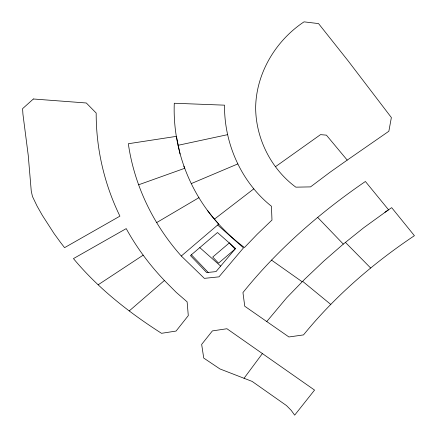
<?xml version="1.0" encoding="UTF-8"?>
<svg xmlns="http://www.w3.org/2000/svg" width="437" height="437" viewBox="0 0 437 437"><rect width="100%" height="100%" fill="white"/><g stroke="black" fill="none" stroke-linecap="round" stroke-linejoin="round"><path stroke-width="0.66" d="M244.037 378.278L252.133 381.408L286.486 405.569L291.222 410.381L294.669 415.15L314.553 390.088L226.934 328.739L212.387 330.913L201.659 344.4L203.735 358.067L219.915 368.932L244.037 378.278L262.386 353.582M266.767 321.556L286.634 297.843L304.72 279.194L323.609 261.255L343.302 244.103L363.721 227.743L388.553 209.787L365.398 181.481C319.829 212.699 277.642 249.456 242.95 292.561L244.753 306.239L288.923 336.971L303.502 334.911C334.933 296.264 373.061 263.342 414.407 235.69L391.672 207.651L384.931 212.284M129.226 310.936L164.416 280.483L176.275 292.413L187.118 301.836L188.298 315.612L176.078 331.055L161.526 333.311C129.024 312.504 98.199 288.415 73.454 258.595L126.227 228.611C136.579 247.479 149.569 264.909 164.416 280.483M180.033 154.026L176.417 136.355L128.325 143.735C134.285 185.397 153.338 224.689 181.295 256.016L218.751 224.088C188.855 191.668 172.549 147.318 174.281 103.247L224.525 105.164C224.132 143.571 241.257 182.196 271.448 206.248L271.978 220.057L257.218 234.243L244.447 247.533C230.457 237.133 218.134 224.602 207.646 210.694M214.398 219.172L253.793 188.866M275.545 166.644L320.523 134.634L326.412 135.148L347.218 160.111L388.854 131.247L391.366 117.548L348.114 60.852L318.551 23.593L304.037 21.85C275.747 40.57 256.246 73.11 255.65 107.316C255.667 138.218 270.956 168.851 295.833 187.162L310.532 186.889L330.006 172.26L347.218 160.111M98.172 284.777L143.194 255.137M156.599 222.624L198.95 197.666M191.313 183.573L237.832 163.919M138.573 184.813L184.709 168.3L183.846 166.12M178.072 145.303L227.693 134.64M271.47 260.081L302.191 281.783L302.633 281.324L330.798 304.452M217.675 225.006L243.496 247.877L218.986 276.85L204.358 278.358L181.295 256.016M199.791 247.615L220.663 266.1M345.443 242.404L370.631 267.99M317.743 217.468L343.302 244.103M191.384 254.787L208.203 272.409M235.538 248.516L216.004 271.606L206.674 272.568L190.456 255.579L217.489 232.533L235.538 248.516M33.359 98.991L22.593 108.655L22.926 114.117L28.225 155.277L31.256 191.056L32.447 196.442L37.09 206.111L42.416 215.485L54.106 233.604L60.47 242.344L64.567 247.664L119.924 216.146C104.29 184.086 96.085 148.711 96.178 113.036L86.302 102.99L33.359 98.991M229.261 242.961L212.726 257.054L218.544 263.15L235.079 249.057L229.261 242.961"/></g></svg>
